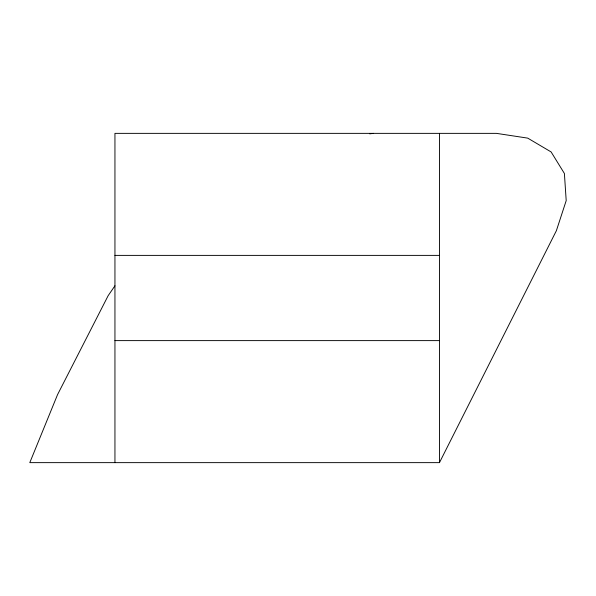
<?xml version="1.0" encoding="UTF-8"?>
<svg xmlns="http://www.w3.org/2000/svg" width="596" height="596" viewBox="0 0 596 596"><rect width="100%" height="100%" fill="white"/><g stroke="black" fill="none" stroke-linecap="round" stroke-linejoin="round"><path stroke-width="0.89" d="M114.946 285.804L108.189 295.616L57.536 394.671L29.8 462.638L439.461 462.638L556.373 230.712L566.2 200.629L564.397 173.488L551.129 151.95L527.713 138.123L496.423 133.362L114.946 133.362L114.946 462.638M369.729 133.839L373.387 133.362M114.946 255.386L439.461 255.386M114.946 340.614L439.461 340.614M439.461 133.362L439.461 462.638"/></g></svg>
